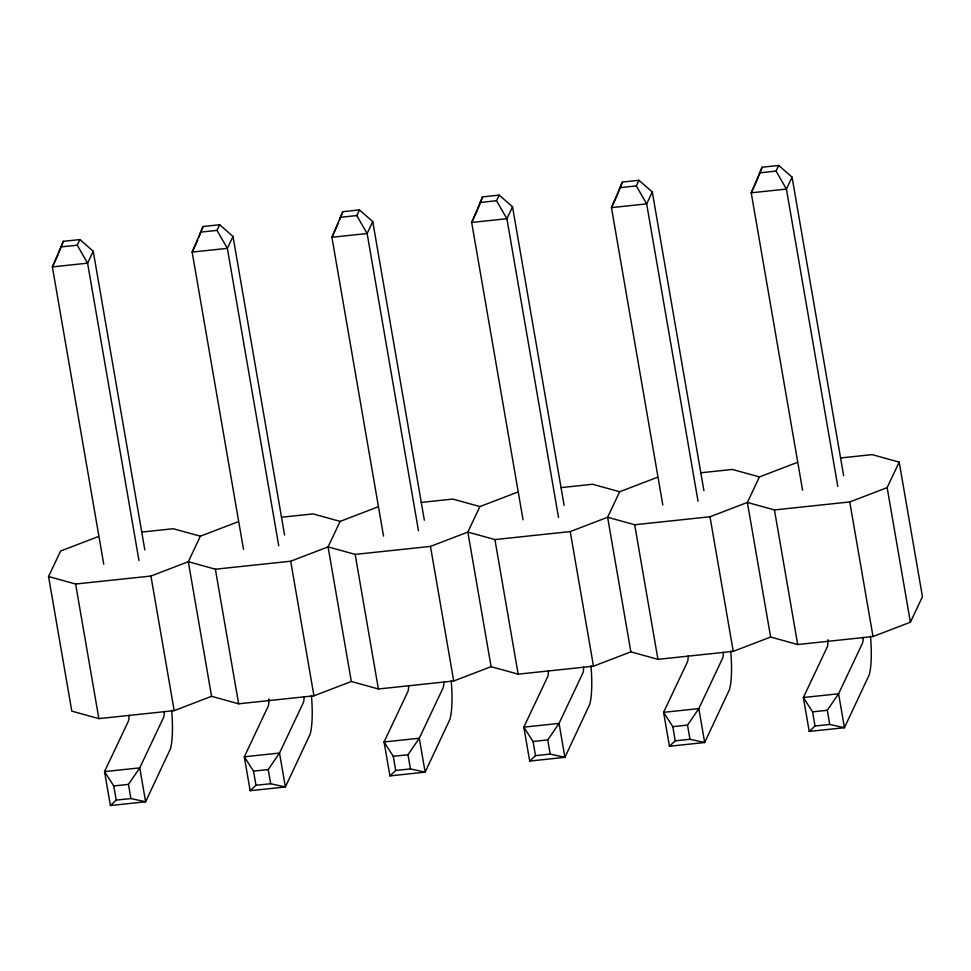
<?xml version="1.0" encoding="UTF-8"?>
<svg xmlns="http://www.w3.org/2000/svg" width="971" height="971" viewBox="0 0 971 971"><rect width="100%" height="100%" fill="white"/><g stroke="black" fill="none" stroke-linecap="round" stroke-linejoin="round"><path stroke-width="1.46" d="M59.073 252.254L63.285 241.33L79.901 239.57L93.24 251.246L144.825 549.865M198.837 237.434L203.06 226.51L219.664 224.75L233.004 236.426L284.588 535.045M338.6 222.614L331.912 237.264L383.545 536.138M339.656 219.883L342.824 211.69L359.428 209.93L372.767 221.606L424.351 520.225M477.841 209.153L482.587 196.87L499.191 195.11L512.53 206.787L564.115 505.406M617.605 194.334L622.35 182.05L638.967 180.29L652.294 191.967L703.89 490.586M757.38 179.514L762.114 167.23L778.73 165.471L792.069 177.147L843.653 475.766M63.285 241.33L52.385 266.904L103.751 564.285M203.06 226.51L192.149 252.084L243.527 549.465M342.824 211.69L331.912 237.264L367.135 233.526L372.767 221.606M482.587 196.87L471.675 222.444L523.053 519.825M622.35 182.05L611.451 207.624L662.817 505.005M762.114 167.23L751.214 192.804L802.58 490.185M58.017 254.972L52.385 266.904L87.596 263.165L93.24 251.246M138.974 560.546L87.596 263.165L77.243 245.202L79.901 239.57M197.781 240.153L192.149 252.084L227.36 248.345L233.004 236.426M840.498 457.972L872.128 454.622L899.195 462.123L922.45 596.716L910.397 622.217L873.014 636.539L797.701 644.526L770.634 637.037L733.251 651.359L657.937 659.345L630.871 651.857L593.487 666.179L518.162 674.165L491.095 666.676L453.712 680.999L378.399 688.985L351.332 681.496L313.949 695.819L238.635 703.805L211.569 696.316L174.185 710.638L98.872 718.625L71.805 711.136L48.55 576.531L60.603 551.03L97.986 536.708M278.738 545.726L227.36 248.345L217.006 230.382L219.664 224.75M237.749 521.888L200.366 536.21L188.313 561.711L211.569 696.316M418.501 530.906L367.135 233.526L356.77 215.562L359.428 209.93M477.319 210.513L471.675 222.444L506.898 218.706L512.53 206.787M377.513 507.068L340.129 521.391L328.077 546.891L351.332 681.496M558.531 517.579L506.898 218.706L496.533 200.742L499.191 195.11M617.083 195.693L611.451 207.624L646.662 203.886L652.294 191.967M517.288 492.248L479.905 506.571L467.852 532.072L491.095 666.676M698.04 501.267L646.662 203.886L636.308 185.922L638.967 180.29M756.846 180.873L751.214 192.804L786.425 189.066L792.069 177.147M657.051 477.429L619.668 491.751L607.615 517.252L630.871 651.857M837.803 486.447L786.425 189.066L776.072 171.102L778.73 165.471M796.815 462.609L759.431 476.931L747.379 502.432L770.634 637.037M910.397 622.217L887.142 487.612L899.195 462.123M171.661 710.262A48.028 9.601 83.9 0 1 170.35 749.017L145.614 801.791L130.903 798.55L128.451 784.386L139.751 767.879L163.565 717.484A11.81 2.355 83.9 0 0 164.305 711.488M311.424 695.442A48.028 9.601 83.9 0 1 310.113 734.197L285.377 786.971L270.666 783.731L268.214 769.566L279.514 753.059L303.34 702.664A11.81 2.355 83.9 0 0 304.081 696.668M451.199 680.622A48.028 9.601 83.9 0 1 449.889 719.377L425.14 772.151L410.43 768.911L407.978 754.746L419.278 738.239L443.104 687.844A11.81 2.355 83.9 0 0 443.844 681.848M590.963 665.803A48.028 9.601 83.9 0 1 589.652 704.558L564.904 757.331L550.193 754.091L547.753 739.926L559.053 723.419L582.867 673.024A11.81 2.355 83.9 0 0 583.607 667.028M730.726 650.983A48.028 9.601 83.9 0 1 729.415 689.75L704.679 742.512L689.956 739.271L687.517 725.106L698.817 708.599L722.63 658.204A11.81 2.355 83.9 0 0 723.371 652.209M870.489 636.163A48.028 9.601 83.9 0 1 869.179 674.93L844.442 727.692L829.732 724.451L827.28 710.287L838.58 693.78L862.394 643.385A11.81 2.355 83.9 0 0 863.134 637.389M129.094 715.226A11.81 2.355 83.9 0 1 128.354 721.222L104.54 771.605L110.391 805.529L116.192 800.104L130.903 798.55M268.833 698.974A11.81 2.355 83.9 0 1 268.117 706.403L244.304 756.785L250.154 790.71L255.956 785.284L270.666 783.731M408.621 685.587A11.81 2.355 83.9 0 1 407.881 691.583L384.067 741.965L389.929 775.89L395.719 770.464L410.43 768.911M548.397 670.767A11.81 2.355 83.9 0 1 547.656 676.763L523.83 727.145L529.693 761.07L535.494 755.644L550.193 754.091M688.16 655.947A11.81 2.355 83.9 0 1 687.419 661.943L663.594 712.338L669.456 746.25L675.258 740.824L689.956 739.271M827.899 639.695A11.81 2.355 83.9 0 1 827.183 647.123L803.369 697.518L809.219 731.43L815.021 726.005L829.732 724.451M48.55 576.531L75.617 584.02L150.93 576.046L188.313 561.711L215.38 569.212L290.693 561.226L328.077 546.891L355.155 554.392L430.469 546.406L467.852 532.072L494.919 539.573L570.232 531.586L607.615 517.252L634.682 524.753L709.995 516.766L747.379 502.432L774.445 509.933L849.759 501.946L887.142 487.612M60.627 246.962L77.243 245.202M200.402 232.142L217.006 230.382M340.166 217.322L356.77 215.562M479.929 202.502L496.533 200.742M619.692 187.682L636.308 185.922M759.456 172.862L776.072 171.102M141.669 532.072L173.299 528.722L200.366 536.21M281.432 517.252L313.063 513.902L340.129 521.391M421.196 502.432L452.838 499.082L479.905 506.571M560.971 487.612L592.601 484.262L619.668 491.751M700.734 472.792L732.365 469.442L759.431 476.931M110.391 805.529L145.614 801.791L139.751 767.879L104.54 771.605L113.741 785.94L128.451 784.386M250.154 790.71L285.377 786.971L279.514 753.059L244.304 756.785L253.516 771.12L268.214 769.566M389.929 775.89L425.14 772.151L419.278 738.239L384.067 741.965L393.279 756.3L407.978 754.746M529.693 761.07L564.904 757.331L559.053 723.419L523.83 727.145L533.043 741.48L547.753 739.926M669.456 746.25L704.679 742.512L698.817 708.599L663.594 712.338L672.806 726.66L687.517 725.106M809.219 731.43L844.442 727.692L838.58 693.78L803.369 697.518L812.569 711.84L827.28 710.287M849.759 501.946L873.014 636.539M812.569 711.84L815.021 726.005M774.445 509.933L797.701 644.526M709.995 516.766L733.251 651.359M672.806 726.66L675.258 740.824M634.682 524.753L657.937 659.345M570.232 531.586L593.487 666.179M533.043 741.48L535.494 755.644M494.919 539.573L518.162 674.165M430.469 546.406L453.712 680.999M393.279 756.3L395.719 770.464M355.155 554.392L378.399 688.985M290.693 561.226L313.949 695.819M253.516 771.12L255.956 785.284M215.38 569.212L238.635 703.805M150.93 576.046L174.185 710.638M113.741 785.94L116.192 800.104M75.617 584.02L98.872 718.625"/></g></svg>
